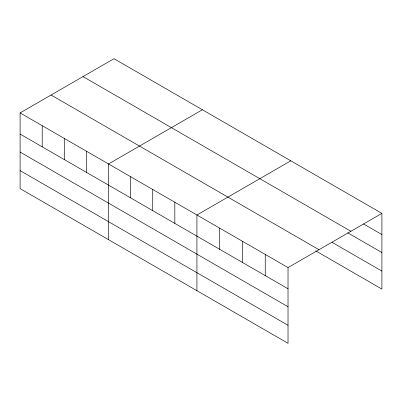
<?xml version="1.0" encoding="UTF-8"?>
<svg xmlns="http://www.w3.org/2000/svg" width="402" height="402" viewBox="0 0 402 402"><rect width="100%" height="100%" fill="white"/><g stroke="black" fill="none" stroke-linecap="round" stroke-linejoin="round"><path stroke-width="0.6" d="M288.023 306.746L288.023 267.591L20.1 112.912L20.1 188.608L288.023 343.293L288.023 306.746L20.1 152.067M315.751 250.898L381.9 289.088L381.9 213.392L113.977 58.707L20.1 112.912M202.392 109.756L108.515 163.956L108.515 239.652M290.807 160.8L196.93 215L196.93 290.696M288.023 267.591L381.9 213.392M363.463 223.904L381.9 234.547M82.998 76.596L350.921 231.281M347.74 232.823L381.9 252.546M332.017 242.29L381.9 271.089M51.079 95.023L319.002 249.707M20.1 134.067L288.023 288.747M20.1 170.609L288.023 325.293M265.25 254.446L265.25 275.601M242.476 241.295L242.476 262.451M219.703 228.15L219.703 249.305M174.825 202.241L174.825 223.396M152.72 189.478L152.72 210.633M130.62 176.714L130.62 197.874M86.41 151.192L86.41 172.347M64.305 138.434L64.305 159.589M42.205 125.67L42.205 146.825"/></g></svg>
